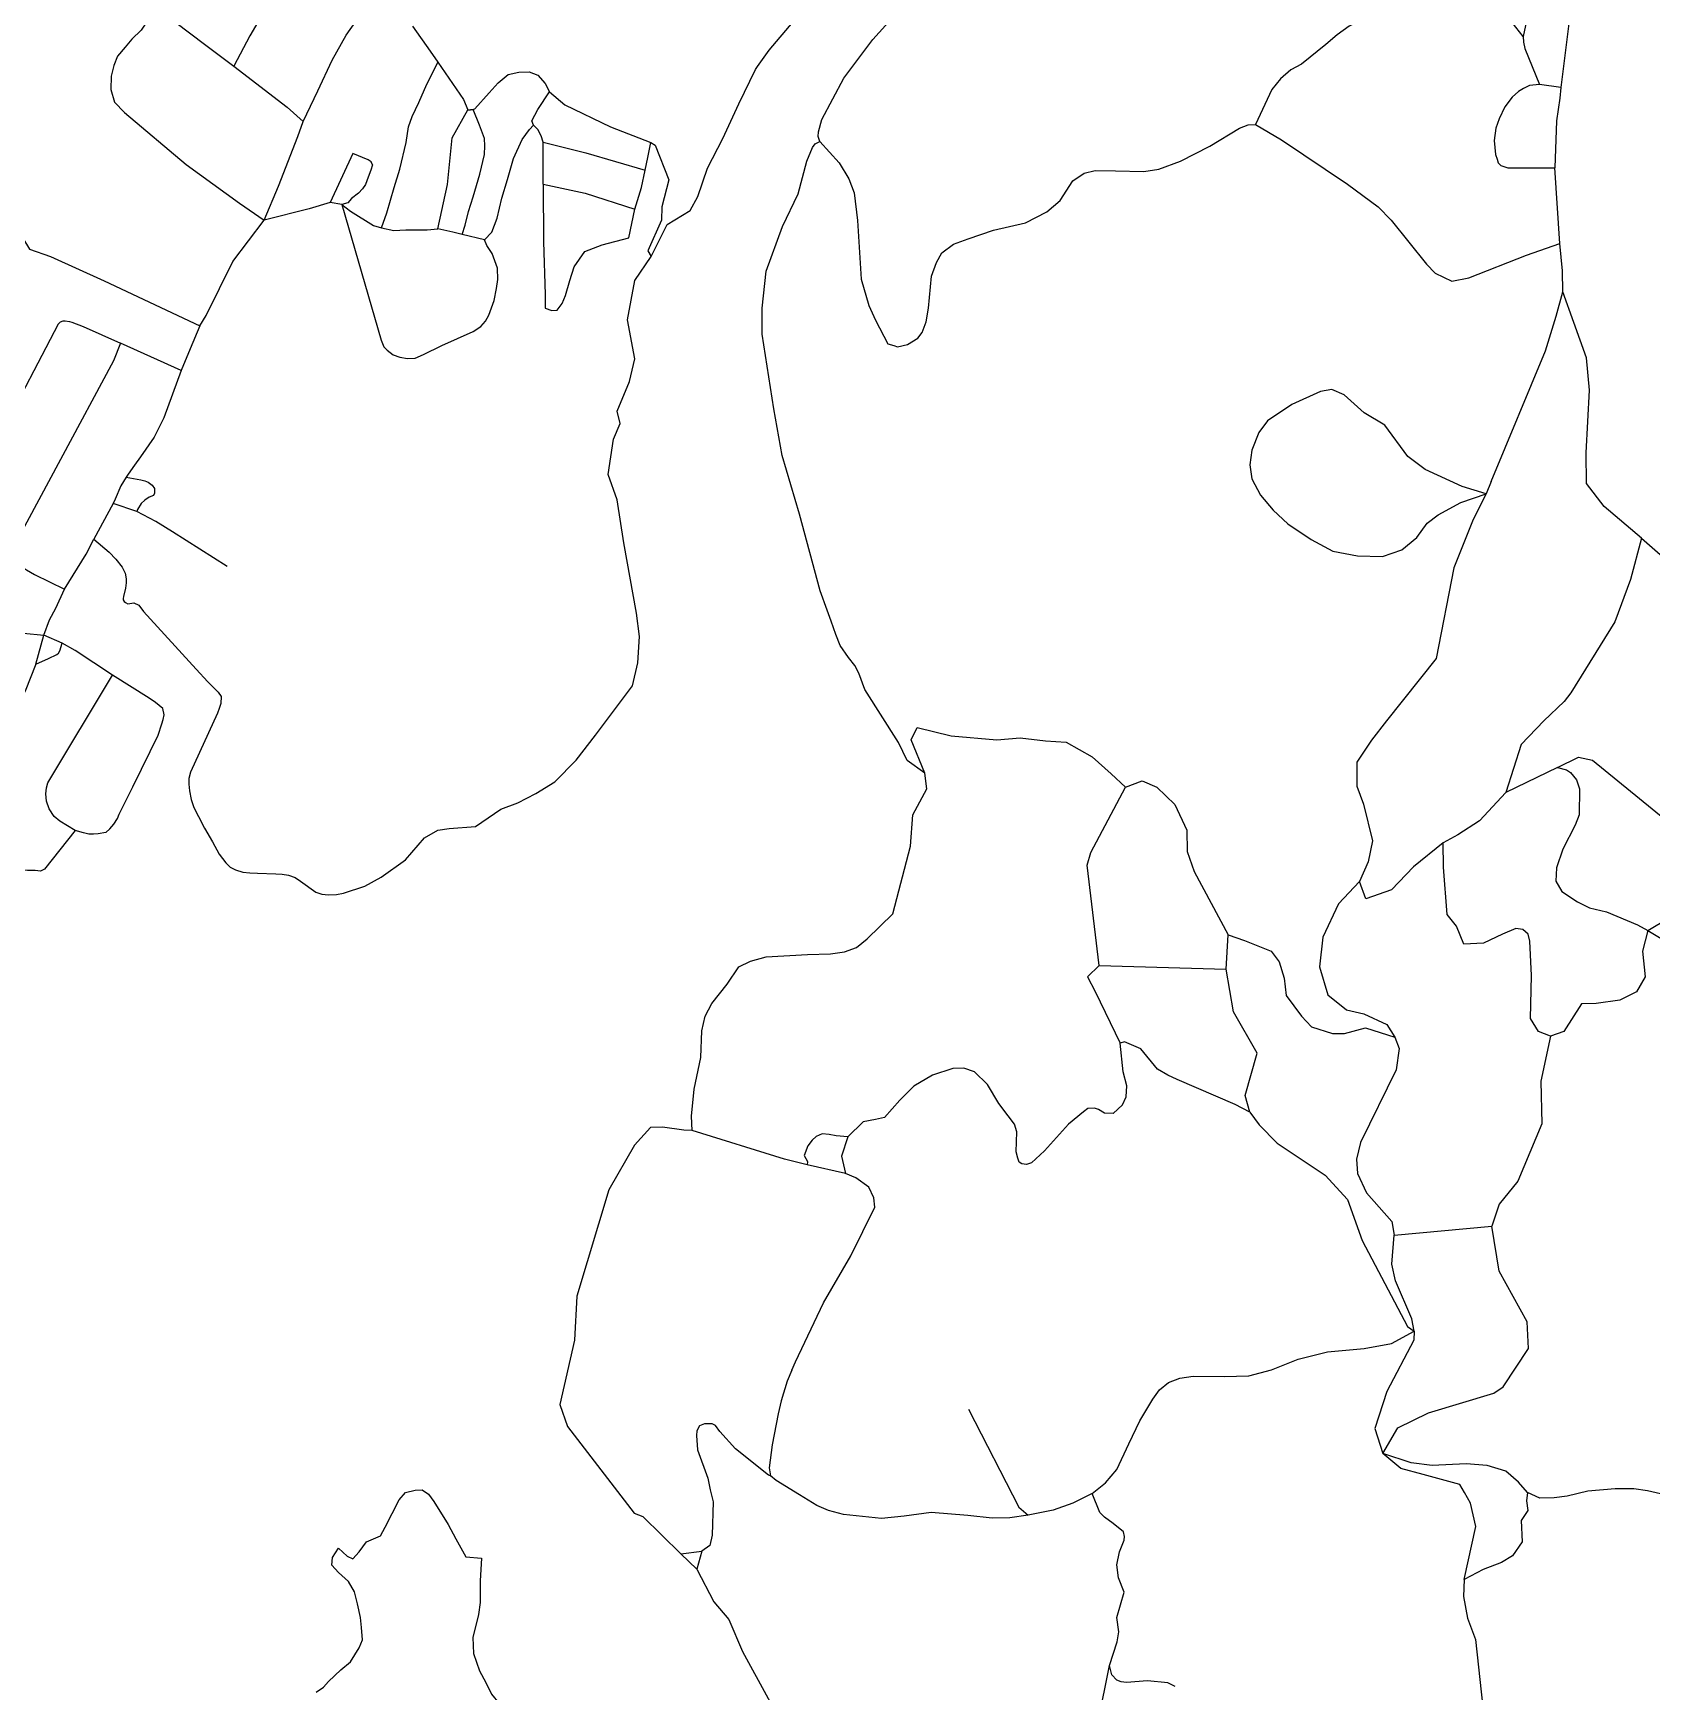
# Model space of a CAD drawing. Header units: inches. Extents: x 2740922 to 2751091, y 1249500 to 1259683.
# Drawn here: x 2744319 to 2745811, y 1255798 to 1257327 of the extents above; entities that cross this region are included whole.
import ezdxf

# ---------------------------------------------------------------- set-up
doc = ezdxf.new("R2010")
doc.units = ezdxf.units.IN
doc.header["$MEASUREMENT"] = 0

msp = doc.modelspace()

# ---------------------------------------------------------------- linework, layer by layer
for points in [[(2744610.1, 1257451), (2744590.3, 1257426.7), (2744561.2, 1257391.2), (2744540.9, 1257363), (2744518.4, 1257324.1), (2744503.8, 1257296.2)], [(2745591, 1257433), (2745586.6, 1257423.1), (2745563.7, 1257384.3), (2745559.3, 1257375.8), (2745555.5, 1257364.7), (2745553.1, 1257347.4), (2745548.1, 1257341.5), (2745531.7, 1257333.2), (2745520.6, 1257325.2), (2745510.3, 1257316.3), (2745487.6, 1257298.2), (2745478, 1257292.8), (2745468.3, 1257284.6), (2745460.3, 1257274.7), (2745445.2, 1257242.5)], [(2745692.8, 1257434.4), (2745699.2, 1257423.6), (2745705.7, 1257407.8), (2745707.2, 1257399.2), (2745707.7, 1257390.1), (2745705.5, 1257376), (2745696.5, 1257343.7), (2745692.1, 1257323.6)], [(2745692.1, 1257323.6), (2745668.5, 1257353.6), (2745647.6, 1257380.4), (2745643.4, 1257385.2)], [(2744567.5, 1257245.1), (2744581.2, 1257273.4), (2744594.2, 1257301.6), (2744607.1, 1257324.7), (2744625, 1257349.9), (2744638.1, 1257367.8)], [(2745043.7, 1257226.8), (2745042.2, 1257231.3), (2745042.7, 1257235.7), (2745045.7, 1257247.1), (2745066, 1257285.3), (2745092.8, 1257320.8), (2745141.9, 1257375.6)], [(2744888.3, 1257120.9), (2744903.2, 1257150.4), (2744924.3, 1257163.1), (2744931.4, 1257176.1), (2744940.2, 1257202.2), (2744954.5, 1257229.6), (2744969.3, 1257261.6), (2744984.6, 1257293.2), (2744986.3, 1257296), (2744997.1, 1257311), (2745041.4, 1257363.6)], [(2745736.4, 1257352.8), (2745726.7, 1257276.7)], [(2744435.3, 1257347.8), (2744429.3, 1257343.3), (2744424.2, 1257337.9), (2744418.3, 1257329.3), (2744409.6, 1257321), (2744403.7, 1257313.6), (2744396.6, 1257305.4), (2744393.2, 1257296.8), (2744390.6, 1257287.1), (2744390.5, 1257274.6), (2744393.6, 1257263), (2744402.9, 1257253.4), (2744459.9, 1257205.6), (2744508.8, 1257169.9), (2744531.6, 1257154.3)], [(2744435.3, 1257347.8), (2744477.9, 1257315.6), (2744503.8, 1257296.2)], [(2744668.5, 1257333.1), (2744684.8, 1257310.1), (2744691.8, 1257299.8)], [(2745692.1, 1257323.6), (2745692.3, 1257318.4), (2745693.6, 1257312.4), (2745707.2, 1257279.4)], [(2744503.8, 1257296.2), (2744552.8, 1257258.4), (2744567.5, 1257245.1)], [(2744639.9, 1257147.2), (2744644.7, 1257160.9), (2744651.5, 1257184.3), (2744656.6, 1257201.2), (2744662.5, 1257226), (2744664.8, 1257240.3), (2744668.1, 1257249.7), (2744674.1, 1257262.6), (2744681.6, 1257279.5), (2744689.5, 1257295.2), (2744691.8, 1257299.8)], [(2744691.8, 1257299.8), (2744715.4, 1257265.5), (2744719.5, 1257255.9), (2744721.9, 1257256.1)], [(2744721.9, 1257256.1), (2744724.4, 1257256.3), (2744725.7, 1257256.8), (2744739, 1257271.5), (2744747.2, 1257280.8), (2744756.7, 1257288.5), (2744766.3, 1257290.7), (2744775.9, 1257290.9), (2744784, 1257287.9), (2744790.6, 1257280.1), (2744794.7, 1257272.5)], [(2744780, 1257241.8), (2744778.5, 1257245.9), (2744783.9, 1257256.4), (2744794.7, 1257272.5)], [(2744794.7, 1257272.5), (2744808.9, 1257260.5), (2744851, 1257240.3), (2744888.2, 1257225.8)], [(2745707.2, 1257279.4), (2745698, 1257278.3), (2745692.5, 1257275.6), (2745687.6, 1257272.8), (2745682, 1257267.8), (2745675.3, 1257258.7), (2745669.8, 1257247.7), (2745667, 1257239.2), (2745665.3, 1257227.6), (2745666.7, 1257214.8), (2745668, 1257210.4), (2745669.1, 1257207.2), (2745671.4, 1257204.7), (2745677.9, 1257202.6)], [(2745726.7, 1257276.7), (2745707.2, 1257279.4)], [(2745726.7, 1257276.7), (2745725.8, 1257266.8)], [(2745725.8, 1257266.8), (2745722.8, 1257245.7), (2745721.2, 1257202.5)], [(2744531.6, 1257154.3), (2744544.9, 1257185.6), (2744562.7, 1257231.3), (2744567.5, 1257245.1)], [(2744691.6, 1257146.2), (2744700.5, 1257187.1), (2744704.9, 1257230.1), (2744719.5, 1257255.9), (2744721.9, 1257256.1)], [(2744714.1, 1257141.1), (2744716.9, 1257149.8), (2744719.9, 1257162.4), (2744724.4, 1257175.8), (2744730.3, 1257196.8), (2744734.8, 1257214.8), (2744735.2, 1257222.7), (2744734.7, 1257229.5), (2744730.1, 1257241.9), (2744724.4, 1257256.3), (2744721.9, 1257256.1)], [(2744734.7, 1257136.1), (2744741.4, 1257143.2), (2744746.5, 1257156), (2744750.7, 1257174.5), (2744756, 1257191.9), (2744761.6, 1257211), (2744769.5, 1257228.5), (2744776.2, 1257237.7), (2744780, 1257241.8)], [(2744788.8, 1257226.3), (2744786.9, 1257232.1), (2744783.9, 1257237.8), (2744780, 1257241.8)], [(2745112.1, 1257038.6), (2745115.4, 1257037.5), (2745124.6, 1257039.6), (2745134.1, 1257045.5), (2745138.1, 1257050.7), (2745141.8, 1257060.7), (2745143.9, 1257073.3), (2745146.7, 1257102.5), (2745151.3, 1257115.4), (2745156.4, 1257124.3), (2745166.9, 1257132), (2745180.4, 1257137.1), (2745204, 1257145), (2745233.4, 1257151.8), (2745252.9, 1257161.8), (2745265.2, 1257172.5), (2745276.9, 1257190.6), (2745287.3, 1257197.6), (2745297.7, 1257200.1), (2745316.3, 1257199.6), (2745342.5, 1257199), (2745356.2, 1257201.3), (2745376.1, 1257208.7), (2745403.2, 1257222.5), (2745430.6, 1257239.1), (2745438.6, 1257242.2), (2745445.2, 1257242.5)], [(2745445.2, 1257242.5), (2745469.3, 1257228.4), (2745530, 1257187.6), (2745558.4, 1257166.5), (2745570.4, 1257154.3), (2745603, 1257113.6), (2745611, 1257105.5), (2745626.3, 1257098), (2745642, 1257101), (2745695.1, 1257122), (2745725.7, 1257132.7)], [(2745140.6, 1256644.5), (2745124.2, 1256656.1), (2745116.3, 1256672.8), (2745085.3, 1256721.6), (2745079.9, 1256736.7), (2745076.2, 1256743.8), (2745070.2, 1256751.2), (2745062.4, 1256762.3), (2745058.6, 1256772.5), (2745054.4, 1256784.5), (2745050.5, 1256794.9), (2745044.2, 1256812.7), (2745025, 1256883.2), (2745009.2, 1256937.4), (2745001.3, 1256980.5), (2744990.6, 1257049.1), (2744990.8, 1257073.1), (2744994.3, 1257107.2), (2745009.4, 1257148.3), (2745023.8, 1257178.5), (2745031.7, 1257208.8), (2745037, 1257221.4), (2745039.6, 1257224.5), (2745043.7, 1257226.8)], [(2745043.7, 1257226.8), (2745061.6, 1257207.1), (2745070.6, 1257192.3), (2745075.5, 1257179.4), (2745078.6, 1257154), (2745081.9, 1257099.9), (2745088.9, 1257075.5), (2745095.1, 1257062.1), (2745106.5, 1257040.3), (2745112.1, 1257038.6)], [(2744631.6, 1257205.2), (2744630.3, 1257208), (2744627.6, 1257209.8), (2744613.5, 1257215.7), (2744592.4, 1257170.6)], [(2744788.8, 1257226.3), (2744828.2, 1257216.3), (2744882.9, 1257200.4)], [(2744788.8, 1257187.5), (2744788.8, 1257226.3)], [(2744882.9, 1257200.4), (2744885.4, 1257211.9), (2744888.2, 1257225.8)], [(2744888.2, 1257225.8), (2744891.9, 1257223.3), (2744904.6, 1257191.3), (2744898.1, 1257166.6), (2744897.8, 1257154.2), (2744885.4, 1257126.1), (2744888.3, 1257120.9)], [(2744631.6, 1257205.2), (2744630.1, 1257200.4), (2744627.4, 1257194), (2744625, 1257187.3), (2744622.4, 1257183), (2744618.5, 1257179.3), (2744612.3, 1257174.3), (2744608.8, 1257170.4), (2744603.4, 1257168.8)], [(2744873.3, 1257164.4), (2744879.3, 1257184.3), (2744882.9, 1257200.4)], [(2745677.9, 1257202.6), (2745721.2, 1257202.5)], [(2745725.7, 1257132.7), (2745721.2, 1257202.5)], [(2744788.8, 1257187.5), (2744789.1, 1257134.4), (2744790.6, 1257085.8), (2744790.7, 1257073.2), (2744796.8, 1257070.9), (2744801.7, 1257071.4), (2744806.2, 1257077.4), (2744809.4, 1257084.8), (2744813.3, 1257098.8), (2744817.3, 1257111.4), (2744827.2, 1257125.3), (2744843.2, 1257131.5), (2744867.7, 1257137.9), (2744873.3, 1257164.4)], [(2744788.8, 1257187.5), (2744827.5, 1257179.2), (2744873.3, 1257164.4)], [(2744305.8, 1257172.7), (2744302.7, 1257154.7), (2744308.5, 1257139.1), (2744309.4, 1257137.8), (2744315.4, 1257127.4), (2744334.6, 1257120.8), (2744384.2, 1257098.3), (2744472.5, 1257057)], [(2744592.4, 1257170.6), (2744573.3, 1257164.6), (2744531.6, 1257154.3)], [(2744603.4, 1257168.8), (2744592.4, 1257170.6)], [(2744603.4, 1257168.8), (2744611.2, 1257162.5), (2744632.3, 1257149.5), (2744639.9, 1257147.2)], [(2744603.4, 1257168.8), (2744639.4, 1257043.8), (2744642, 1257037.4), (2744645.1, 1257034.3), (2744650.6, 1257030), (2744656.7, 1257028.1), (2744663.8, 1257026.7), (2744670.9, 1257027.1), (2744678.5, 1257030.5), (2744695.5, 1257038.6), (2744724.2, 1257051.6), (2744731.4, 1257056.2), (2744735.7, 1257061.1), (2744738.8, 1257066.8), (2744743.7, 1257080.3), (2744745.9, 1257091.2), (2744746.9, 1257099.7), (2744746.8, 1257110), (2744741.8, 1257123.6), (2744736.8, 1257130.9), (2744734.7, 1257136.1)], [(2744472.5, 1257057), (2744478.2, 1257066.5), (2744502.8, 1257116.2), (2744531.6, 1257154.3)], [(2744639.9, 1257147.2), (2744651.2, 1257144.8), (2744662.2, 1257145.5), (2744681.9, 1257145.3), (2744691.6, 1257146.2)], [(2744714.1, 1257141.1), (2744705.7, 1257143.3), (2744691.6, 1257146.2)], [(2744734.7, 1257136.1), (2744714.1, 1257141.1)], [(2744871.1, 1256724.9), (2744876.2, 1256746.2), (2744877.6, 1256770.5), (2744874.9, 1256792.1), (2744863.1, 1256856.9), (2744857.1, 1256896.4), (2744848.6, 1256919.9), (2744853.6, 1256952.4), (2744859.7, 1256966.9), (2744856.9, 1256978.2), (2744868.5, 1257005.6), (2744873.2, 1257026.3), (2744866.5, 1257062.3), (2744873.4, 1257098.6), (2744888.3, 1257120.9)], [(2745728.6, 1257088.2), (2745728.3, 1257107.7), (2745725.7, 1257132.7)], [(2745662.6, 1256913.5), (2745712.7, 1257033.8), (2745722.6, 1257065.8), (2745728.6, 1257088.2)], [(2745801.2, 1256861), (2745766.8, 1256890.4), (2745750.3, 1256911.5), (2745750.1, 1256939.7), (2745753.2, 1256997.5), (2745750.3, 1257027.5), (2745738.9, 1257059.9), (2745728.6, 1257088.2)], [(2744341.9, 1257058.4), (2744289.4, 1256957.7), (2744263, 1256912), (2744256.8, 1256902), (2744252.1, 1256896.9), (2744244.8, 1256891.9)], [(2744341.9, 1257058.4), (2744344, 1257060.6), (2744346.4, 1257061.5), (2744348.2, 1257061.5), (2744352.3, 1257060.9), (2744354.5, 1257060.3), (2744365, 1257056.4), (2744399.3, 1257041)], [(2744472.5, 1257057), (2744463.5, 1257035.8), (2744455.3, 1257015.8)], [(2744399.3, 1257041), (2744392.7, 1257024.6), (2744295.1, 1256842.8)], [(2744455.3, 1257015.8), (2744399.3, 1257041)], [(2744455.3, 1257015.8), (2744439.2, 1256972), (2744430.3, 1256954.3), (2744417.8, 1256936), (2744412.1, 1256928.4), (2744406.2, 1256920.1), (2744404.6, 1256917.5)], [(2745657.8, 1256902), (2745635.7, 1256908.9), (2745601.8, 1256924.5), (2745585.7, 1256936.3), (2745564.6, 1256965.3), (2745545.6, 1256976.8), (2745527, 1256993.4), (2745515.6, 1256998.2), (2745505.2, 1256996.3), (2745478.8, 1256984.4), (2745456.3, 1256969.4), (2745448.3, 1256958.6), (2745442, 1256942.3), (2745440.1, 1256928.7), (2745442, 1256915.7), (2745450, 1256900.9), (2745461.6, 1256887.1), (2745475.1, 1256874.4), (2745496.8, 1256859.9), (2745516.6, 1256849.1), (2745539.3, 1256845), (2745562.5, 1256844.1), (2745580.1, 1256850.5), (2745594.1, 1256861.7), (2745603.7, 1256874.9), (2745613.6, 1256882.8), (2745634.6, 1256893.9), (2745657.8, 1256902)], [(2744404.6, 1256917.5), (2744399.6, 1256909.3), (2744394.5, 1256897), (2744392.6, 1256893.1)], [(2744404.6, 1256917.5), (2744417.9, 1256914.8), (2744421.8, 1256914.1), (2744424.9, 1256912.7), (2744428.5, 1256910), (2744430.7, 1256906.8), (2744430.6, 1256902.6), (2744429.6, 1256900.5), (2744425.8, 1256898.8), (2744421.6, 1256896.3), (2744418.3, 1256893), (2744415, 1256887.7), (2744414.2, 1256885.7)], [(2745662.6, 1256913.5), (2745657.8, 1256902)], [(2744392.6, 1256893.1), (2744374.8, 1256860.1)], [(2744414.2, 1256885.7), (2744392.6, 1256893.1)], [(2745657.8, 1256902), (2745646, 1256878.3), (2745628, 1256833.8), (2745612, 1256750.1), (2745566.1, 1256692.7), (2745552.2, 1256675.1), (2745538.8, 1256654.8), (2745538.6, 1256632.5), (2745545, 1256615.9)], [(2744497.7, 1256834.9), (2744447.1, 1256867.1), (2744431.7, 1256876.4), (2744414.2, 1256885.7)], [(2744347.6, 1256814.2), (2744367.5, 1256846.5), (2744374.8, 1256860.1)], [(2744374.8, 1256860.1), (2744388.8, 1256848.3), (2744395, 1256841.8), (2744400.7, 1256834.5), (2744403.5, 1256828.9), (2744404.4, 1256823.7), (2744404.6, 1256819.9), (2744403.9, 1256815.2), (2744402, 1256807.3), (2744401.7, 1256805.5), (2744401.7, 1256804.3), (2744402.7, 1256802.9)], [(2745801.2, 1256861), (2745791, 1256823.2), (2745776.5, 1256784.1), (2745736.1, 1256718.7), (2745729.7, 1256710.6), (2745711, 1256692.7), (2745690.1, 1256671), (2745676.2, 1256626.8)], [(2745801.2, 1256861), (2745857.5, 1256811.8)], [(2744310.7, 1256833.1), (2744312.6, 1256832), (2744320, 1256827.8), (2744347.6, 1256814.2)], [(2744328.7, 1256771.7), (2744333.9, 1256785.8), (2744339.6, 1256796.7), (2744347.6, 1256814.2)], [(2744276.6, 1256810.7), (2744275.5, 1256799.9), (2744274.7, 1256793.9), (2744272.9, 1256778.6), (2744286.3, 1256776.4), (2744310, 1256773.6), (2744328.7, 1256771.7)], [(2744402.7, 1256802.9), (2744403.9, 1256801.7), (2744406, 1256800.5), (2744411.5, 1256801.4), (2744416.3, 1256799.3), (2744420.6, 1256793.5), (2744469.1, 1256740.3), (2744479.9, 1256728.7), (2744489.2, 1256719.1), (2744492, 1256715.2), (2744491.6, 1256708.8), (2744490.3, 1256704), (2744488.6, 1256699.9), (2744463.8, 1256645.4), (2744462.2, 1256639.6), (2744462.3, 1256634.3), (2744462.8, 1256628.3), (2744464.5, 1256620.2), (2744466.9, 1256612.8), (2744471.1, 1256604.6), (2744476.8, 1256593.7), (2744484, 1256581.2), (2744490.1, 1256570), (2744496.3, 1256561.8), (2744500.3, 1256558), (2744505.3, 1256555.5), (2744511.9, 1256553.2), (2744518.4, 1256552.7), (2744525.6, 1256552.3), (2744542.4, 1256551.6), (2744548.4, 1256551.5), (2744554.1, 1256550.6), (2744560.1, 1256548.4), (2744565.3, 1256545), (2744579.4, 1256534.8), (2744584.8, 1256532.9), (2744590.9, 1256532.3), (2744598.4, 1256532.8), (2744604.7, 1256534), (2744624.5, 1256540.5), (2744639.4, 1256548.8), (2744662, 1256564.8), (2744679.4, 1256584.9), (2744691.8, 1256592.1), (2744702.3, 1256593.6)], [(2744321.1, 1256745), (2744328.7, 1256771.7)], [(2744345.6, 1256764.3), (2744328.7, 1256771.7)], [(2744321.1, 1256745), (2744332.8, 1256750.2), (2744340.5, 1256753.9), (2744342, 1256755.2), (2744343.4, 1256757.2), (2744345.6, 1256764.3)], [(2744391.9, 1256735), (2744357.6, 1256757.7), (2744345.6, 1256764.3)], [(2744321.1, 1256745), (2744311.5, 1256720.2), (2744295.2, 1256691.8), (2744275.2, 1256665.6), (2744268, 1256657.6), (2744260.8, 1256651.1)], [(2744357.5, 1256591.7), (2744343.4, 1256600.3), (2744338.2, 1256604.7), (2744333.6, 1256611.6), (2744331.1, 1256618.6), (2744330.5, 1256625.6), (2744331.1, 1256631.1), (2744332.3, 1256635.6), (2744391.9, 1256735)], [(2744425.7, 1256713.8), (2744391.9, 1256735)], [(2744702.3, 1256593.6), (2744726.3, 1256595.5), (2744749.9, 1256611.4), (2744765.6, 1256617.1), (2744782, 1256625.8), (2744799.5, 1256636.6), (2744819.3, 1256656.6), (2744837.2, 1256679.7), (2744871.1, 1256724.9)], [(2744438.4, 1256704.2), (2744431.5, 1256709.6), (2744425.7, 1256713.8)], [(2744385.7, 1256589.8), (2744389.3, 1256593.3), (2744393, 1256597.6), (2744396.4, 1256602.8), (2744398.1, 1256606.6), (2744410.7, 1256631.9), (2744426.6, 1256664.4), (2744433.9, 1256679.5), (2744437.5, 1256690), (2744438.7, 1256694), (2744439.5, 1256698.3), (2744438.4, 1256704.2)], [(2745140.6, 1256644.5), (2745127.9, 1256675.4), (2745133.6, 1256686.7), (2745165, 1256679.1), (2745207.1, 1256675.2), (2745228.6, 1256677), (2745251.9, 1256674.3), (2745270.7, 1256673.2), (2745294.9, 1256659.5), (2745312.4, 1256644), (2745325.5, 1256631.7)], [(2745723.6, 1256649.8), (2745676.2, 1256626.8)], [(2745723.6, 1256649.8), (2745732, 1256647.6), (2745735.7, 1256645.3), (2745741.1, 1256638.3), (2745744, 1256630.1), (2745743.8, 1256606.2), (2745739.9, 1256596.7), (2745728.7, 1256574.6), (2745722.7, 1256557.2), (2745722.1, 1256545.1), (2745727.6, 1256535.6), (2745742.1, 1256525.8), (2745753.3, 1256520.3), (2745769, 1256516.7), (2745797.3, 1256504.7), (2745807, 1256499.5)], [(2745723.6, 1256649.8), (2745743, 1256659.4), (2745755.8, 1256656.6), (2745822.5, 1256602.2), (2745839, 1256598.4), (2745879.2, 1256611.5), (2745907.5, 1256619.3), (2745933.3, 1256622.5), (2745972.6, 1256624.1)], [(2744969.2, 1256466.1), (2744979.8, 1256471.1), (2744994.2, 1256475.1), (2745032.4, 1256477.3), (2745053.7, 1256477.9), (2745066.7, 1256479.7), (2745077.5, 1256483.9), (2745087.5, 1256491.9), (2745111.1, 1256514.8), (2745127.5, 1256577.4), (2745129.5, 1256606), (2745142.5, 1256630.2), (2745140.6, 1256644.5)], [(2745301.4, 1256467.4), (2745290.3, 1256559.6), (2745293.6, 1256571.4), (2745325.5, 1256631.7)], [(2745325.5, 1256631.7), (2745340.8, 1256637.5), (2745354.5, 1256631.6), (2745371, 1256615.7), (2745382.2, 1256592.1), (2745382.4, 1256572.3), (2745388.9, 1256553.9), (2745420.1, 1256495.6)], [(2745545, 1256615.9), (2745553.3, 1256582.3), (2745549.2, 1256562.7), (2745541.2, 1256544.8)], [(2745676.2, 1256626.8), (2745651.8, 1256600.7), (2745631.7, 1256587.8), (2745618.3, 1256580.4)], [(2744357.5, 1256591.7), (2744329.2, 1256556.1), (2744325.6, 1256554.2)], [(2744385.7, 1256589.8), (2744378.7, 1256588.6), (2744374.5, 1256588.2), (2744370.1, 1256588.4), (2744365.1, 1256589.5), (2744357.5, 1256591.7)], [(2744325.6, 1256554.2), (2744320.6, 1256554.7), (2744313.5, 1256554.8), (2744291, 1256556.1), (2744270.8, 1256558.9), (2744257.4, 1256564.3), (2744236.5, 1256572.6), (2744218.1, 1256576.5), (2744197.3, 1256581.6), (2744187.4, 1256579.9), (2744175.5, 1256574.9), (2744157.5, 1256569.5)], [(2745618.3, 1256580.4), (2745591.1, 1256558.2), (2745570.8, 1256537.1), (2745546.9, 1256528.8), (2745541.2, 1256544.8)], [(2745717.3, 1256402.2), (2745706.1, 1256406.5), (2745698.7, 1256418.5), (2745699.7, 1256458), (2745698.3, 1256489.6), (2745696.8, 1256496), (2745691.7, 1256500.3), (2745685.2, 1256501.4), (2745672.9, 1256496), (2745655.6, 1256487.9), (2745637.5, 1256486.8), (2745630.6, 1256503.4), (2745621.9, 1256514.2), (2745618.5, 1256557.9), (2745618.3, 1256580.4)], [(2745541.2, 1256544.8), (2745521.8, 1256524), (2745507.5, 1256493.4), (2745504.4, 1256466.1), (2745512, 1256440.2), (2745529.2, 1256426.5), (2745545.3, 1256422.8), (2745566.3, 1256412.9), (2745573.7, 1256401.1)], [(2745807, 1256499.5), (2745826, 1256510.8), (2745843.7, 1256515.9), (2745861.6, 1256515.8), (2745885.4, 1256505.9), (2745904.1, 1256492.8), (2745929.6, 1256482.3)], [(2745418.2, 1256464), (2745420.1, 1256495.6)], [(2745420.1, 1256495.6), (2745435.3, 1256490.3), (2745459.8, 1256480.6), (2745467.2, 1256470.6), (2745471.7, 1256455.7), (2745473.6, 1256439.6), (2745487.8, 1256420.4), (2745497.1, 1256410.8), (2745516.4, 1256404.7), (2745527.5, 1256404.5), (2745546.7, 1256409.8), (2745573.7, 1256401.1)], [(2745807, 1256499.5), (2745802.1, 1256480.5), (2745804.6, 1256456.7), (2745796.6, 1256442.9), (2745781.2, 1256435.4), (2745759.3, 1256432.3), (2745745.7, 1256432), (2745729.5, 1256406.4), (2745717.3, 1256402.2)], [(2745807, 1256499.5), (2745819.1, 1256492.1), (2745829.1, 1256485.6), (2745844.1, 1256472.8), (2745865.5, 1256459.2), (2745891.3, 1256440.5), (2745913.8, 1256426.9), (2745959.4, 1256413.2), (2745971.3, 1256413.4), (2745984.2, 1256410.1)], [(2744926.3, 1256315.3), (2744925.5, 1256328.4), (2744928, 1256353.4), (2744934, 1256382.3), (2744935, 1256407.1), (2744938.2, 1256420.6), (2744944.4, 1256432.3), (2744958.3, 1256450), (2744969.2, 1256466.1)], [(2745301.4, 1256467.4), (2745290.4, 1256456.7), (2745297.5, 1256443.2), (2745320.6, 1256395.6)], [(2745301.4, 1256467.4), (2745418.2, 1256464)], [(2745440.1, 1256332), (2745435.9, 1256347.4), (2745446.9, 1256386.3), (2745425.2, 1256424.5), (2745418.2, 1256464)], [(2745573.7, 1256401.1), (2745577.8, 1256390.7), (2745575.1, 1256371.2), (2745542.2, 1256304), (2745538.3, 1256288.6), (2745539.4, 1256275.6), (2745547.8, 1256257.8), (2745571.1, 1256231.4), (2745573.3, 1256218.6)], [(2745717.3, 1256402.2), (2745708.2, 1256360.6), (2745709.4, 1256321.4)], [(2745314.1, 1256330.9), (2745322.8, 1256338.9), (2745326.1, 1256346.3), (2745326.7, 1256356.3), (2745323.3, 1256369.1), (2745320.6, 1256395.6)], [(2745440.1, 1256332), (2745426.6, 1256339), (2745373.2, 1256362.1), (2745364.7, 1256366.3), (2745355, 1256371.6), (2745339.6, 1256390.5), (2745324.5, 1256397), (2745320.6, 1256395.6)], [(2745314.1, 1256330.9), (2745306.2, 1256331), (2745300.5, 1256334.4), (2745297.1, 1256335.9), (2745290.9, 1256335.5), (2745286.7, 1256332.4), (2745272.9, 1256321), (2745251, 1256296.3), (2745238.8, 1256285.3), (2745234.2, 1256283.8), (2745229.9, 1256284.3), (2745227.4, 1256285.9), (2745226.3, 1256289.7), (2745224.7, 1256295.5), (2745225.5, 1256314), (2745223.1, 1256321), (2745217.3, 1256328.6), (2745208.7, 1256340.1), (2745198.3, 1256357.7), (2745186.3, 1256369.3), (2745176.4, 1256372.6), (2745166.4, 1256372.4), (2745147.5, 1256366.1), (2745130.5, 1256356.1), (2745117.5, 1256343), (2745103.4, 1256327.2), (2745095, 1256325.4)], [(2745095, 1256325.4), (2745083.7, 1256323.1), (2745069.6, 1256309.2)], [(2745440.1, 1256332), (2745448.6, 1256320.3), (2745465.4, 1256303.6), (2745509.7, 1256274.1), (2745530, 1256251.5), (2745543.8, 1256213.7), (2745585.5, 1256134.5), (2745591.7, 1256130.3)], [(2744926.3, 1256315.3), (2744918.4, 1256315.6), (2744898.7, 1256318.3), (2744887.7, 1256317.8), (2744873.1, 1256301.7), (2744849.3, 1256260.6), (2744819.9, 1256162.5), (2744817.7, 1256121.8), (2744804.2, 1256062.7), (2744811.2, 1256042.2), (2744872.7, 1255962.3), (2744880.6, 1255959.3), (2744915.6, 1255924.9)], [(2745032.1, 1256283.4), (2745011.2, 1256288.8), (2744926.3, 1256315.3)], [(2745069.6, 1256309.2), (2745058.9, 1256310.1), (2745052.5, 1256311.5), (2745046.1, 1256312.1), (2745040.4, 1256309.6), (2745036.7, 1256306.1), (2745032.9, 1256300.9), (2745029.4, 1256292.1), (2745032.5, 1256286.5), (2745032.1, 1256283.4)], [(2745069.6, 1256309.2), (2745063.9, 1256291.4), (2745067.4, 1256275.5)], [(2745709.4, 1256321.4), (2745687, 1256268.5), (2745669.8, 1256247.4), (2745663.1, 1256227.1)], [(2745067.4, 1256275.5), (2745032.1, 1256283.4)], [(2745018.1, 1256094.3), (2745021.5, 1256102), (2745047.1, 1256156.4), (2745072.3, 1256199.6), (2745094.5, 1256244.4), (2745093.5, 1256253.1), (2745089.1, 1256263), (2745077, 1256271.4), (2745067.4, 1256275.5)], [(2745562.7, 1256017.4), (2745576.5, 1256041.2), (2745604.8, 1256054.8), (2745665.1, 1256073), (2745673.5, 1256079), (2745697.1, 1256114.3), (2745695.6, 1256138.7), (2745669.9, 1256185.4), (2745663.1, 1256227.1)], [(2745591.7, 1256130.3), (2745589.4, 1256141.5), (2745574.4, 1256176.6), (2745571.1, 1256192), (2745573.3, 1256218.6)], [(2745573.3, 1256218.6), (2745663.1, 1256227.1)], [(2745328.7, 1256026.3), (2745338.8, 1256047.7), (2745350.7, 1256067.5), (2745356.8, 1256076), (2745365.1, 1256082.9), (2745375.6, 1256087), (2745388, 1256088.7), (2745416.5, 1256088.3), (2745439.2, 1256088.9), (2745460.1, 1256094.5), (2745484.7, 1256104.4), (2745511.8, 1256111), (2745545.5, 1256114.2), (2745570.8, 1256118.7), (2745591.7, 1256130.3)], [(2745591.7, 1256130.3), (2745591.3, 1256121.9), (2745566.4, 1256074.7), (2745555.2, 1256040.4), (2745562.7, 1256017.4)], [(2745018.1, 1256094.3), (2745013.6, 1256084), (2745008.1, 1256066), (2745005.3, 1256054.1), (2745000, 1256025.4), (2744997.2, 1256004.2), (2744998.4, 1255996.7)], [(2745180.9, 1256058.2), (2745227.1, 1255968), (2745235.9, 1255960.7)], [(2744998.4, 1255996.7), (2744996.5, 1255997.4), (2744966.2, 1256021.8), (2744951.7, 1256037.7), (2744947.7, 1256043.3), (2744944.5, 1256044.7), (2744937.6, 1256044.8), (2744932.8, 1256042.8), (2744930.5, 1256038.4), (2744930, 1256033.9), (2744931.2, 1256020.8), (2744940.6, 1255994.8), (2744942.6, 1255983.8), (2744945.6, 1255973), (2744944.7, 1255942.1), (2744942.3, 1255932.6), (2744935, 1255927.3)], [(2745294.8, 1255980.7), (2745307.1, 1255990.5), (2745317.6, 1256002.8), (2745328.7, 1256026.3)], [(2745696.1, 1255981.4), (2745687.8, 1255991), (2745676.2, 1256001.3), (2745658.8, 1256006.3), (2745639.6, 1256007.8), (2745608.2, 1256006.4), (2745588.9, 1256008.9), (2745562.7, 1256017.4)], [(2745637.8, 1255901.2), (2745648.3, 1255950.3), (2745643.4, 1255971.7), (2745637.9, 1255981.5), (2745633.6, 1255989), (2745600, 1255998.2), (2745579.2, 1256003.5), (2745562.7, 1256017.4)], [(2745121.6, 1255959.6), (2745100.6, 1255957.5), (2745065.6, 1255961.2), (2745051.7, 1255965), (2745041.1, 1255969.4), (2745025.2, 1255979.3), (2745003.6, 1255992.6), (2744998.4, 1255996.7)], [(2744579.5, 1255797.4), (2744586.5, 1255802.1), (2744590.9, 1255807.4), (2744602.3, 1255818), (2744611.2, 1255825.3), (2744619.3, 1255838.4), (2744622.4, 1255845.6), (2744621.4, 1255857.2), (2744620.6, 1255866.2), (2744617.7, 1255879), (2744614.8, 1255889.9), (2744609.4, 1255899.5), (2744600.1, 1255907.7), (2744594.1, 1255914.6), (2744594.6, 1255921.7), (2744600.2, 1255930.3), (2744608.2, 1255922.7), (2744613.4, 1255920.3), (2744619.1, 1255926.8), (2744626, 1255936.1), (2744638.8, 1255941.5), (2744643.1, 1255949.4), (2744656.1, 1255974.6), (2744661.8, 1255981.5), (2744670.8, 1255983.6), (2744677.3, 1255983.8), (2744683.2, 1255980.1), (2744687.9, 1255973.1), (2744701.4, 1255952.1), (2744708.2, 1255938.7), (2744717.6, 1255922.2), (2744732, 1255920.9)], [(2745294.8, 1255980.7), (2745277.1, 1255971.7), (2745258.8, 1255965.2), (2745235.9, 1255960.7)], [(2745317.4, 1255866.2), (2745324.4, 1255889.5), (2745319, 1255902.7), (2745317.5, 1255914.9), (2745320.1, 1255926.7), (2745324.2, 1255937.5), (2745324.7, 1255941), (2745323.6, 1255945.2), (2745314.3, 1255952.9), (2745306.1, 1255958.6), (2745301.9, 1255963.2), (2745294.8, 1255980.7)], [(2745696.1, 1255981.4), (2745695.1, 1255973.7), (2745696.2, 1255964.8), (2745690.1, 1255955.8), (2745691.2, 1255936.1), (2745682.3, 1255923), (2745672.2, 1255917.1), (2745655.1, 1255910.5)], [(2745932.8, 1255951.6), (2745921.2, 1255947), (2745893.1, 1255952.6), (2745879, 1255958.2), (2745853.4, 1255967.9), (2745829.4, 1255977.9), (2745806.5, 1255983), (2745794.2, 1255984.8), (2745776.8, 1255984.9), (2745751.5, 1255982.6), (2745732.6, 1255978.2), (2745720.6, 1255976.7), (2745707.5, 1255976.4), (2745696.1, 1255981.4)], [(2745235.9, 1255960.7), (2745218.9, 1255958.1), (2745202.5, 1255957.7), (2745180.3, 1255960.3), (2745146.3, 1255963.1), (2745121.6, 1255959.6)], [(2744915.6, 1255924.9), (2744935, 1255927.3)], [(2744935, 1255927.3), (2744930.3, 1255910.8)], [(2744732, 1255920.9), (2744730.9, 1255900), (2744730.7, 1255880.2), (2744729.3, 1255869), (2744724, 1255847.9), (2744724.6, 1255833.1), (2744730.1, 1255817.2), (2744736.1, 1255806.4), (2744741.1, 1255795.6), (2744748.3, 1255786.9), (2744758.5, 1255781.1), (2744766.7, 1255777.4), (2744782.4, 1255771.3), (2744795.6, 1255762.5), (2744811.7, 1255752.1), (2744829.2, 1255743.8), (2744844.9, 1255737), (2744860.8, 1255728), (2744871.6, 1255718.9), (2744874, 1255713.7)], [(2744915.6, 1255924.9), (2744930.3, 1255910.8)], [(2744930.3, 1255910.8), (2744946, 1255880.8), (2744960, 1255864.4), (2744972.4, 1255835), (2744996.1, 1255791.7), (2745025.6, 1255734.2), (2745030.5, 1255694.4), (2745071.2, 1255616.4), (2745064, 1255591.1), (2745068.1, 1255568.5)], [(2745637.8, 1255901.2), (2745637, 1255885.5), (2745640.7, 1255865.5), (2745648, 1255846.1), (2745655, 1255783.5), (2745654.7, 1255752.6)], [(2745655.1, 1255910.5), (2745637.8, 1255901.2)], [(2745310.9, 1255822.1), (2745318, 1255843.8), (2745319.4, 1255853.2), (2745317.4, 1255866.2)], [(2745274.4, 1255686), (2745283.6, 1255689.7), (2745283.8, 1255700.7), (2745288.6, 1255710), (2745295.3, 1255730.9), (2745300.2, 1255770.2), (2745310.9, 1255822.1)], [(2745371.4, 1255802.7), (2745364.5, 1255806), (2745345.8, 1255808), (2745326.4, 1255806.3), (2745321.5, 1255806.9), (2745317.5, 1255808.4), (2745312.9, 1255813.3), (2745310.9, 1255822.1)]]:
    msp.add_lwpolyline(points)

doc.saveas('drawing.dxf')
